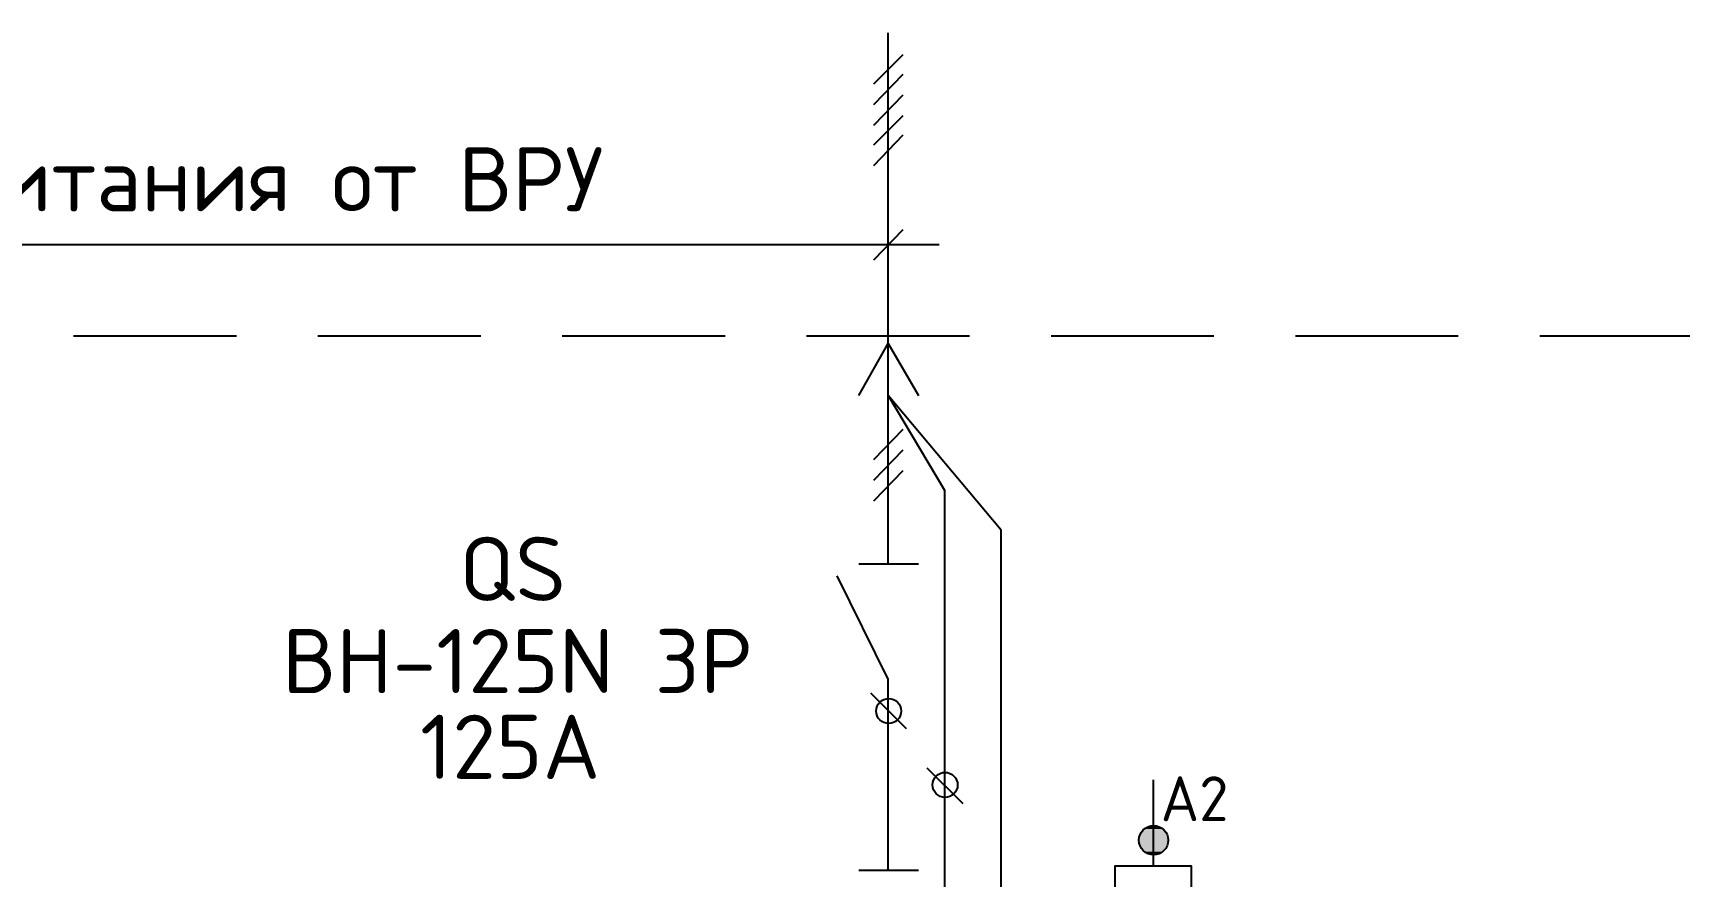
# Model space of a CAD drawing. Header units: millimetres. Extents: x -32 to 417638015, y -35 to 175284279.
# Drawn here: x 596572 to 602989, y 55248 to 58536 of the extents above; entities that cross this region are included whole.
import ezdxf

# ---------------------------------------------------------------- set-up
doc = ezdxf.new("R2010")
doc.units = ezdxf.units.MM
for name, color, linetype in [('PDF _0', 7, 'Continuous'), ('PDF _A-HATCH-WALL', 5, 'Continuous'), ('PDF _Текст', 7, 'Continuous')]:
    doc.layers.add(name, color=color, linetype=linetype)
doc.styles.add('PDF GOST Common', font='GOST_Common.ttf')
doc.styles.add('PDF ISOCPEUR', font='isocpeur.ttf')

msp = doc.modelspace()

# ---------------------------------------------------------------- linework, layer by layer
at = {"layer": 'PDF _0', "lineweight": 25}
for points in [[(599905.6, 56465.5), (599905.6, 57324.9), (599905.6, 58535.5)], [(599850.6, 58336.6), (599964.9, 58450.9)], [(599850.6, 58256.2), (599964.9, 58374.7)], [(599850.6, 58175.8), (599964.9, 58294.3)], [(599850.6, 58099.6), (599964.9, 58213.9)], [(599850.6, 58019.1), (599964.9, 58137.7)], [(599850.6, 57650.8), (599964.9, 57769.4)], [(595155.8, 57710.1), (600104.4, 57710.1)], [(596730.6, 57354.5), (597365.6, 57354.5)], [(597683.1, 57354.5), (598318.1, 57354.5)], [(598635.6, 57354.5), (599270.6, 57354.5)], [(599588.1, 57354.5), (600223.1, 57354.5)], [(599791.3, 57121.7), (599905.6, 57324.8), (600024.2, 57121.7)], [(600540.7, 57354.5), (601175.6, 57354.5)], [(601493.2, 57354.5), (602128.1, 57354.5)], [(602445.7, 57354.5), (603080.6, 57354.5)], [(600345.9, 52867.3), (600345.9, 56596.7), (599905.7, 57121.6)], [(599905.7, 57121.6), (600125.8, 56753.3), (600125.8, 53066.2)], [(599850.6, 56871.9), (599964.9, 56990.4)], [(599850.6, 56791.5), (599964.9, 56910)], [(599850.6, 56711), (599964.9, 56829.5)], [(599905.6, 56016.7), (599706.7, 56418.9)], [(599791.3, 56465.5), (600024.2, 56465.5)], [(599977.6, 55822), (599837.9, 55961.7)], [(599905.6, 55271.7), (599905.6, 56016.7)], [(600197.8, 55529.9), (600058.1, 55669.6)], [(600938.6, 55623), (600938.6, 55288.6)], [(599791.3, 55271.7), (600024.2, 55271.7)]]:
    msp.add_lwpolyline(points, dxfattribs=at)
msp.add_lwpolyline([(600790.4, 54687.5), (600790.4, 55288.6), (601086.7, 55288.6), (601086.7, 54687.5)], close=True, dxfattribs=at)
for centre, radius in [((599907.8, 55891.9), 48.7), ((600127.9, 55604), 48.7), ((600940.7, 55388.1), 57.1)]:
    msp.add_circle(centre, radius, dxfattribs=at)
at = {"layer": 'PDF _A-HATCH-WALL', "color": 7, "transparency": 33554559}
for points in [[(600930.1, 55445.2), (600951.3, 55441), (600925.9, 55441)], [(600942.8, 55445.2), (600947.1, 55445.2), (600930.1, 55445.2)], [(600947.1, 55445.2), (600930.1, 55445.2), (600951.3, 55441)], [(600887.8, 55407.1), (600993.6, 55402.9), (600883.6, 55402.9)], [(600993.6, 55402.9), (600883.6, 55402.9), (600993.6, 55398.7)], [(600883.6, 55402.9), (600993.6, 55398.7), (600883.6, 55398.7)], [(600993.6, 55398.7), (600883.6, 55398.7), (600993.6, 55394.4)], [(600883.6, 55398.7), (600993.6, 55394.4), (600883.6, 55394.4)], [(600993.6, 55394.4), (600883.6, 55394.4), (600993.6, 55386)], [(600883.6, 55394.4), (600993.6, 55386), (600883.6, 55386)], [(600993.6, 55386), (600883.6, 55386), (600993.6, 55381.7)], [(600883.6, 55386), (600993.6, 55381.7), (600883.6, 55381.7)], [(600993.6, 55381.7), (600883.6, 55381.7), (600993.6, 55377.5)], [(600883.6, 55381.7), (600993.6, 55377.5), (600883.6, 55377.5)], [(600892, 55419.8), (600989.4, 55415.6), (600887.8, 55415.6)], [(600989.4, 55415.6), (600887.8, 55415.6), (600989.4, 55407.1)], [(600887.8, 55415.6), (600989.4, 55407.1), (600887.8, 55407.1)], [(600989.4, 55407.1), (600887.8, 55407.1), (600993.6, 55402.9)], [(600896.3, 55424.1), (600985.2, 55419.8), (600892, 55419.8)], [(600985.2, 55419.8), (600892, 55419.8), (600989.4, 55415.6)], [(600900.5, 55432.5), (600980.9, 55428.3), (600896.3, 55428.3)], [(600980.9, 55428.3), (600896.3, 55428.3), (600980.9, 55424.1)], [(600896.3, 55428.3), (600980.9, 55424.1), (600896.3, 55424.1)], [(600980.9, 55424.1), (600896.3, 55424.1), (600985.2, 55419.8)], [(600904.7, 55432.5), (600976.7, 55432.5), (600900.5, 55432.5)], [(600976.7, 55432.5), (600900.5, 55432.5), (600980.9, 55428.3)], [(600909, 55436.8), (600972.5, 55432.5), (600904.7, 55432.5)], [(600972.5, 55432.5), (600904.7, 55432.5), (600976.7, 55432.5)], [(600917.4, 55441), (600968.2, 55436.8), (600909, 55436.8)], [(600968.2, 55436.8), (600909, 55436.8), (600972.5, 55432.5)], [(600921.7, 55441), (600964, 55441), (600917.4, 55441)], [(600964, 55441), (600917.4, 55441), (600968.2, 55436.8)], [(600925.9, 55441), (600955.5, 55441), (600921.7, 55441)], [(600955.5, 55441), (600921.7, 55441), (600964, 55441)], [(600951.3, 55441), (600925.9, 55441), (600955.5, 55441)], [(600993.6, 55377.5), (600883.6, 55377.5), (600993.6, 55373.3)], [(600883.6, 55377.5), (600993.6, 55373.3), (600883.6, 55373.3)], [(600993.6, 55373.3), (600883.6, 55373.3), (600989.4, 55369)], [(600883.6, 55373.3), (600989.4, 55369), (600887.8, 55369)], [(600989.4, 55369), (600887.8, 55369), (600989.4, 55360.6)], [(600887.8, 55369), (600989.4, 55360.6), (600887.8, 55360.6)], [(600989.4, 55360.6), (600887.8, 55360.6), (600985.2, 55356.3)], [(600887.8, 55360.6), (600985.2, 55356.3), (600892, 55356.3)], [(600985.2, 55356.3), (600892, 55356.3), (600980.9, 55352.1)], [(600892, 55356.3), (600980.9, 55352.1), (600896.3, 55352.1)], [(600980.9, 55352.1), (600896.3, 55352.1), (600980.9, 55347.9)], [(600896.3, 55352.1), (600980.9, 55347.9), (600896.3, 55347.9)], [(600980.9, 55347.9), (600896.3, 55347.9), (600976.7, 55343.6)], [(600896.3, 55347.9), (600976.7, 55343.6), (600900.5, 55343.6)], [(600976.7, 55343.6), (600900.5, 55343.6), (600972.5, 55343.6)], [(600900.5, 55343.6), (600972.5, 55343.6), (600904.7, 55343.6)], [(600972.5, 55343.6), (600904.7, 55343.6), (600968.2, 55339.4)], [(600904.7, 55343.6), (600968.2, 55339.4), (600909, 55339.4)], [(600968.2, 55339.4), (600909, 55339.4), (600964, 55335.2)], [(600909, 55339.4), (600964, 55335.2), (600917.4, 55335.2)], [(600964, 55335.2), (600917.4, 55335.2), (600955.5, 55335.2)], [(600917.4, 55335.2), (600955.5, 55335.2), (600921.7, 55335.2)], [(600955.5, 55335.2), (600921.7, 55335.2), (600951.3, 55335.2)], [(600921.7, 55335.2), (600951.3, 55335.2), (600925.9, 55335.2)], [(600925.9, 55335.2), (600930.1, 55330.9), (600947.1, 55330.9)], [(600925.9, 55335.2), (600951.3, 55335.2), (600947.1, 55330.9)], [(600930.1, 55330.9), (600947.1, 55330.9), (600942.8, 55330.9)]]:
    msp.add_solid(points, dxfattribs=at)

# ---------------------------------------------------------------- texts
at = {"layer": 'PDF _Текст', "attachment_point": 4}
for s, insert, char_height, style in [('ввод питания от ВРУ', (595359, 57944.9), 249.972, 'PDF ISOCPEUR'), ('QS', (598233.5, 56446.3), 249.97, 'PDF ISOCPEUR'), ('ВН-125N 3Р', (597543.4, 56086.5), 249.97, 'PDF ISOCPEUR'), ('125А', (598081.1, 55752.1), 249.97, 'PDF ISOCPEUR'), ('А2', (600968.2, 55549.8), 174.98, 'PDF GOST Common')]:
    msp.add_mtext(s, dxfattribs=dict(at, insert=insert, char_height=char_height, style=style))

doc.saveas('drawing.dxf')
